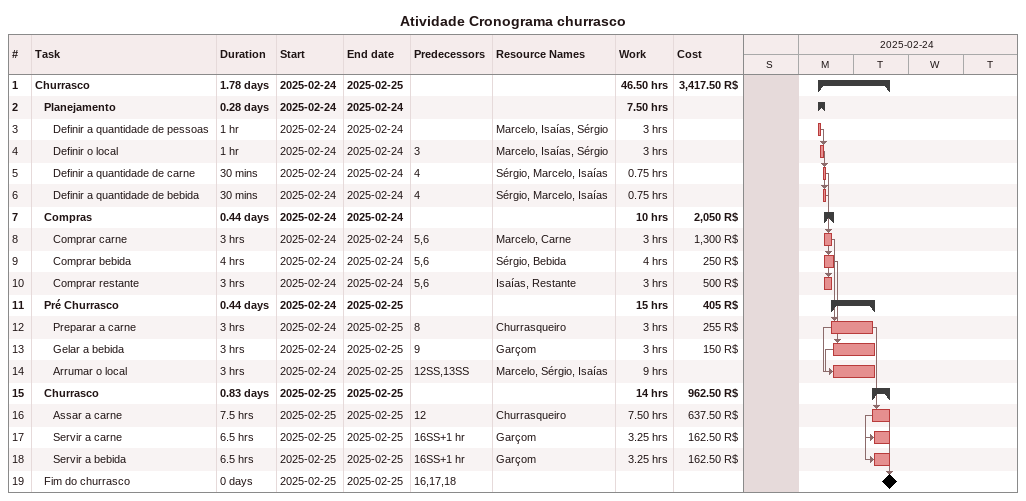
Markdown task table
Atividade Cronograma churrasco

| ID | Level | Task | Duration | Start | Finish | Predecessors | Resources | Work (h) | Cost (R$) |
|---|---|---|---|---|---|---|---|---|---|
| 1 | 1 | **Churrasco** | 1.78d | 2025-02-24 | 2025-02-25 |  |  | 46.50 | 3417.50 |
| 2 | 2 | **Planejamento** | 0.28d | 2025-02-24 | 2025-02-24 |  |  | 7.50 |  |
| 3 | 3 | Definir a quantidade de pessoas | 1h | 2025-02-24 | 2025-02-24 |  | Marcelo, Isaías, Sérgio | 3 |  |
| 4 | 3 | Definir o local | 1h | 2025-02-24 | 2025-02-24 | 3 | Marcelo, Isaías, Sérgio | 3 |  |
| 5 | 3 | Definir a quantidade de carne | 30min | 2025-02-24 | 2025-02-24 | 4 | Sérgio, Marcelo, Isaías | 0.75 |  |
| 6 | 3 | Definir a quantidade de bebida | 30min | 2025-02-24 | 2025-02-24 | 4 | Sérgio, Marcelo, Isaías | 0.75 |  |
| 7 | 2 | **Compras** | 0.44d | 2025-02-24 | 2025-02-24 |  |  | 10 | 2050 |
| 8 | 3 | Comprar carne | 3h | 2025-02-24 | 2025-02-24 | 5, 6 | Marcelo, Carne | 3 | 1300 |
| 9 | 3 | Comprar bebida | 4h | 2025-02-24 | 2025-02-24 | 5, 6 | Sérgio, Bebida | 4 | 250 |
| 10 | 3 | Comprar restante | 3h | 2025-02-24 | 2025-02-24 | 5, 6 | Isaías, Restante | 3 | 500 |
| 11 | 2 | **Pré Churrasco** | 0.44d | 2025-02-24 | 2025-02-25 |  |  | 15 | 405 |
| 12 | 3 | Preparar a carne | 3h | 2025-02-24 | 2025-02-25 | 8 | Churrasqueiro | 3 | 255 |
| 13 | 3 | Gelar a bebida | 3h | 2025-02-24 | 2025-02-25 | 9 | Garçom | 3 | 150 |
| 14 | 3 | Arrumar o local | 3h | 2025-02-24 | 2025-02-25 | 12SS, 13SS | Marcelo, Sérgio, Isaías | 9 |  |
| 15 | 2 | **Churrasco** | 0.83d | 2025-02-25 | 2025-02-25 |  |  | 14 | 962.50 |
| 16 | 3 | Assar a carne | 7.5h | 2025-02-25 | 2025-02-25 | 12 | Churrasqueiro | 7.50 | 637.50 |
| 17 | 3 | Servir a carne | 6.5h | 2025-02-25 | 2025-02-25 | 16SS+1h | Garçom | 3.25 | 162.50 |
| 18 | 3 | Servir a bebida | 6.5h | 2025-02-25 | 2025-02-25 | 16SS+1h | Garçom | 3.25 | 162.50 |
| 19 | 2 | Fim do churrasco | 0d | 2025-02-25 | 2025-02-25 | 16, 17, 18 |  |  |  |
